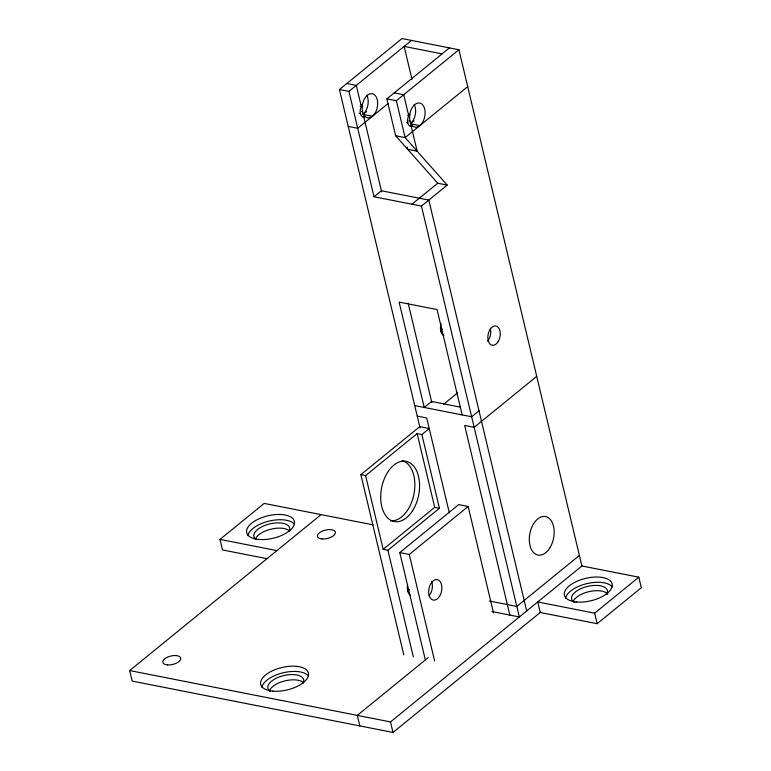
<?xml version="1.0" encoding="UTF-8"?>
<svg xmlns="http://www.w3.org/2000/svg" width="771" height="771" viewBox="0 0 771 771"><rect width="100%" height="100%" fill="white"/><g stroke="black" fill="none" stroke-linecap="round" stroke-linejoin="round"><path stroke-width="1.16" d="M420.031 427.828L339.442 89.532L402.019 38.55L458.918 49.758L581.903 565.981L390.502 721.916L129.682 670.558L132.188 681.092L393.008 732.45L540.529 612.261M339.442 89.532L348.926 91.392L411.502 40.42M372.432 116.276L362.948 114.407L366.63 111.409M348.926 91.392L374.022 196.75L421.448 206.088L447.209 185.098L437.726 183.228L395.648 135.744L386.869 98.871L449.435 47.889M388.083 103.526L357.715 128.265L348.222 126.405M386.869 98.871L396.352 100.731L458.918 49.758M419.858 125.615L410.374 123.746L414.056 120.748M467.708 86.631L405.132 137.604L395.648 135.744M374.022 196.75L381.385 190.755L428.811 200.084L526.689 610.96M411.965 204.219L437.726 183.228M266.65 558.628L222.52 549.935L220.005 539.401L264.174 503.415L372.981 524.839M443.547 404.293L457.55 392.873M360.867 474.637L419.761 426.652L429.245 428.522L421.882 434.516L417.14 433.581L365.608 475.572L360.867 474.637L403.811 654.907M129.682 670.558L321.083 514.623M479.003 410.789L471.64 416.793L414.74 405.585M536.732 376.344L474.155 427.327L464.672 425.457L509.843 615.085M365.608 475.572L383.177 549.318L434.709 507.328L439.451 508.262L421.882 434.516M383.177 549.318L387.919 550.253L439.451 508.262M425.149 659.109L399.773 552.585L458.668 504.6L468.151 506.47L493.527 612.993M399.773 552.585L409.256 554.455L468.151 506.47M428.262 657.567L357.301 715.382L359.816 725.916M579.397 555.438L516.821 606.42L489.344 601.014M594.643 613.167L638.812 577.18L641.318 587.714L597.149 623.7L540.24 612.502L537.734 601.958L594.643 613.167L597.149 623.7M442.082 53.883L404.139 46.414L411.945 79.191M346.805 83.528L356.289 85.398L361.329 106.571L360.144 106.34M394.222 92.867L403.715 94.737L408.755 115.91L407.57 115.679M361.194 104.827L362.38 105.058A6.746 4.154 -78.9 0 0 360.356 113.539A6.746 4.154 -78.9 0 0 365.107 116.498L363.922 116.257M408.611 114.166L409.796 114.397A6.746 4.154 -78.9 0 0 407.772 122.878A6.746 4.154 -78.9 0 0 412.524 125.827L411.338 125.596M361.377 111.506L362.563 111.737M408.803 120.845L409.989 121.076M359.17 113.298L360.356 113.539M406.587 122.637L407.772 122.878M362.611 116.662L363.796 116.903L381.645 191.834M410.027 126.001L411.213 126.232L417.159 151.174L407.676 149.304L407.127 147.039M460.326 407.117L431.587 401.45L424.223 407.454L399.127 302.097L437.061 309.566L462.157 414.923M417.246 416.118L426.729 417.988L449.32 512.802M581.903 565.981L638.812 577.18M220.005 539.401L276.914 550.61M491.859 611.548L519.326 616.954L421.448 206.088M447.209 185.098L405.132 137.604L396.352 100.731M408.138 303.061L431.856 402.587M417.14 433.581L434.709 507.328M409.256 554.455L434.632 660.969M387.919 550.253L413.295 656.767M390.502 721.916L393.008 732.45M573.075 601.756A18.398 8.635 -13.4 0 1 589.439 591.55A18.398 8.635 -13.4 0 1 607.808 594.113M565.596 598.277A24.527 11.517 -13.4 0 1 586.529 583.714A24.527 11.517 -13.4 0 1 612.232 586.847M574.993 602.72A18.398 8.635 -13.4 0 1 586.403 586.721A18.398 8.635 -13.4 0 1 606.816 594.133M255.346 539.189A18.398 8.635 -13.4 0 1 270.804 529.205A18.398 8.635 -13.4 0 1 289.395 530.843M247.867 535.72A24.527 11.517 -13.4 0 1 268.8 521.157A24.527 11.517 -13.4 0 1 294.503 524.29M256.3 539.613A18.398 8.635 -13.4 0 1 269.551 523.943A18.398 8.635 -13.4 0 1 289.096 531.576M402.144 460.615A30.667 18.88 -78.9 0 1 413.979 493.932A30.667 18.88 -78.9 0 1 390.598 520.762M409.218 589.41A10.428 6.419 -78.9 0 1 407.686 591.675M410.423 595.26A10.428 6.419 -78.9 0 1 407.531 585.025M431.558 581.353A10.428 6.419 -78.9 0 1 429.023 595.877M443.894 335.636A9.811 6.043 -78.9 0 1 441.06 323.724M442.062 328.851A9.811 6.043 -78.9 0 1 440.704 331.202M366.823 95.209A12.269 7.546 -78.9 0 1 362.948 114.407M490.26 328.224A9.811 6.043 -78.9 0 1 487.629 341.168M414.249 104.548A12.269 7.546 -78.9 0 1 410.374 123.746M269.349 690.893A18.398 8.635 -13.4 0 1 284.807 680.909A18.398 8.635 -13.4 0 1 303.398 682.547M261.87 687.414A24.527 11.517 -13.4 0 1 282.803 672.861A24.527 11.517 -13.4 0 1 308.506 675.984M270.293 691.317A18.398 8.635 -13.4 0 1 283.545 675.637A18.398 8.635 -13.4 0 1 303.09 683.27M576.727 602.006A24.527 11.517 -13.4 0 0 612.28 584.91A24.527 11.517 -13.4 0 0 575.812 581.797A24.527 11.517 -13.4 0 0 576.727 602.006M258.998 539.449A24.527 11.517 -13.4 0 0 294.551 522.352A24.527 11.517 -13.4 0 0 258.083 519.24A24.527 11.517 -13.4 0 0 258.998 539.449M412.591 510.691A30.667 18.88 -78.9 0 0 406.886 461.55A30.667 18.88 -78.9 0 0 380.99 502.104A30.667 18.88 -78.9 0 0 412.591 510.691M439.499 596.407A10.428 6.419 -78.9 0 0 437.562 579.696A10.428 6.419 -78.9 0 0 428.763 593.487A10.428 6.419 -78.9 0 0 439.499 596.407M374.899 113.433A12.269 7.546 -78.9 0 0 372.615 93.783A12.269 7.546 -78.9 0 0 362.264 110.002A12.269 7.546 -78.9 0 0 374.899 113.433M498.037 341.784A9.811 6.043 -78.9 0 0 496.216 326.056A9.811 6.043 -78.9 0 0 487.927 339.038A9.811 6.043 -78.9 0 0 498.037 341.784M422.325 122.772A12.269 7.546 -78.9 0 0 420.041 103.121A12.269 7.546 -78.9 0 0 409.68 119.341A12.269 7.546 -78.9 0 0 422.325 122.772M549.704 548.114A19.622 12.076 -78.9 0 0 546.051 516.657A19.622 12.076 -78.9 0 0 529.484 542.611A19.622 12.076 -78.9 0 0 549.704 548.114M322.056 538.948A9.204 4.318 -13.4 0 0 335.395 532.539A9.204 4.318 -13.4 0 0 321.719 531.373A9.204 4.318 -13.4 0 0 322.056 538.948M167.461 664.901A9.204 4.318 -13.4 0 0 180.799 658.492A9.204 4.318 -13.4 0 0 167.124 657.316A9.204 4.318 -13.4 0 0 167.461 664.901M273.001 691.144A24.527 11.517 -13.4 0 0 308.554 674.047A24.527 11.517 -13.4 0 0 272.086 670.943A24.527 11.517 -13.4 0 0 273.001 691.144"/></g></svg>
